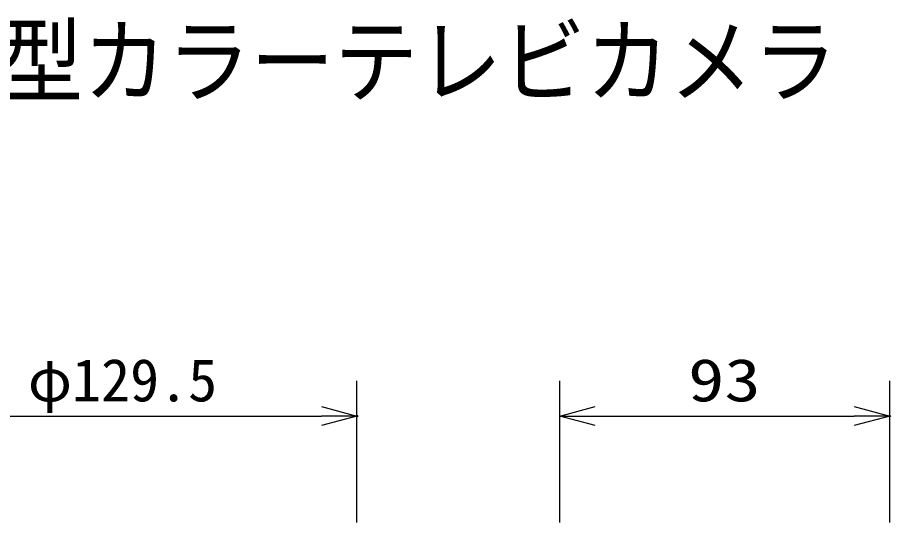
# Model space of a CAD drawing. Units: millimetres, scale not verified. Extents: x -63 to 63, y -57 to 57.
# Drawn here: x -20.3 to 28.93, y 28.81 to 57.29 of the extents above; entities that cross this region are included whole.
import ezdxf
from ezdxf.enums import TextEntityAlignment as Align

# ---------------------------------------------------------------- set-up
doc = ezdxf.new("R2010")
doc.units = ezdxf.units.MM
doc.header["$LTSCALE"] = 0.190236
doc.header["$PDMODE"] = 32
doc.header["$PDSIZE"] = 0.0951
for name, color, linetype in [('0-1_MOJI1', 2, 'Continuous'), ('0-4_SUNPO', 3, 'Continuous'), ('0-5_DEFPOINTS', 7, 'Continuous')]:
    doc.layers.add(name, color=color, linetype=linetype)
doc.styles.add('ＭＳ ゴシック', font='')
doc.styles.get('ＭＳ ゴシック').set_extended_font_data('MS Gothic')

# ---------------------------------------------------------------- blocks, each defined once
blk = doc.blocks.new('_OPEN30')
at = {"layer": '0-5_DEFPOINTS'}
blk.add_line((0, 0), (-1, 0), dxfattribs=at)
blk.add_lwpolyline([(-1, 0.26795), (0, 0), (-1, -0.26795)], dxfattribs=at)

msp = doc.modelspace()

# ---------------------------------------------------------------- linework, layer by layer
at = {"layer": '0-4_SUNPO'}
for p, q in [((-1.1635, 28.8104), (-1.1635, 36.8104)), ((10.2824, 28.8104), (10.2824, 36.8104)), ((28.8825, 28.8104), (28.8825, 36.8104)), ((-25.0635, 34.8104), (-3.1635, 34.8104)), ((12.2825, 34.8104), (26.8825, 34.8104))]:
    msp.add_line(p, q, dxfattribs=at)
at = {"layer": '0-5_DEFPOINTS'}
for p in [(-1.1635, 34.8104), (28.8825, 34.8104)]:
    msp.add_point(p, dxfattribs=at)

# ---------------------------------------------------------------- block references
at = {"layer": '0-4_SUNPO', "xscale": 2, "yscale": 2}
for p in [(-1.1635, 34.8104), (28.8825, 34.8104)]:
    msp.add_blockref('_OPEN30', p, dxfattribs=at)
at = {"layer": '0-4_SUNPO', "xscale": 2, "yscale": 2, "rotation": 180}
msp.add_blockref('_OPEN30', (10.2824, 34.8104), dxfattribs=at)

# ---------------------------------------------------------------- texts
at = {"layer": '0-1_MOJI1', "style": 'ＭＳ ゴシック', "width": 0.9}
msp.add_text('ドーム型カラーテレビカメラ', height=3.848, dxfattribs=at).set_placement((-35.5001, 51.7599), align=Align.BOTTOM_LEFT)
at = {"layer": '0-4_SUNPO', "style": 'ＭＳ ゴシック'}
msp.add_text('φ129.5', height=2.406, dxfattribs=at).set_placement((-19.7073, 34.92), align=Align.BOTTOM_LEFT)
at = {"layer": '0-4_SUNPO', "style": 'ＭＳ ゴシック', "width": 1.25}
msp.add_text('93', height=2.406, dxfattribs=at).set_placement((17.5155, 34.92), align=Align.BOTTOM_LEFT)

doc.saveas('drawing.dxf')
